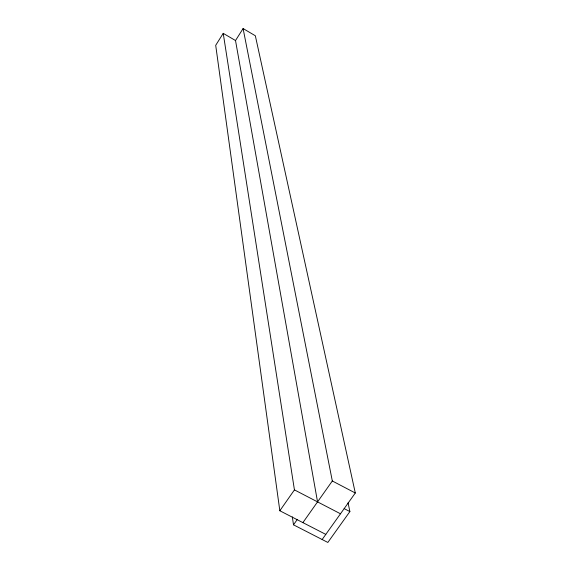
<?xml version="1.0" encoding="UTF-8"?>
<svg xmlns="http://www.w3.org/2000/svg" width="571" height="571" viewBox="0 0 571 571"><rect width="100%" height="100%" fill="white"/><g stroke="black" fill="none" stroke-linecap="round" stroke-linejoin="round"><path stroke-width="0.86" d="M317.547 501.88L235.516 40.541L223.225 33.346L215.702 45.323L279.833 510.76L325.798 534.399M235.516 40.541L243.089 28.55L255.337 35.752L355.298 493.001L322.144 539.524M279.833 510.76L294.436 489.889L223.225 33.346M348.067 502.851L349.887 511.58L327.84 542.45L293.508 524.828L297.148 519.66M302.894 522.622L332.315 480.975L243.089 28.55M294.436 489.889L340.487 513.786M344.177 508.611L349.887 511.58M332.315 480.975L355.298 493.001M292.316 516.891L293.508 524.828"/></g></svg>
